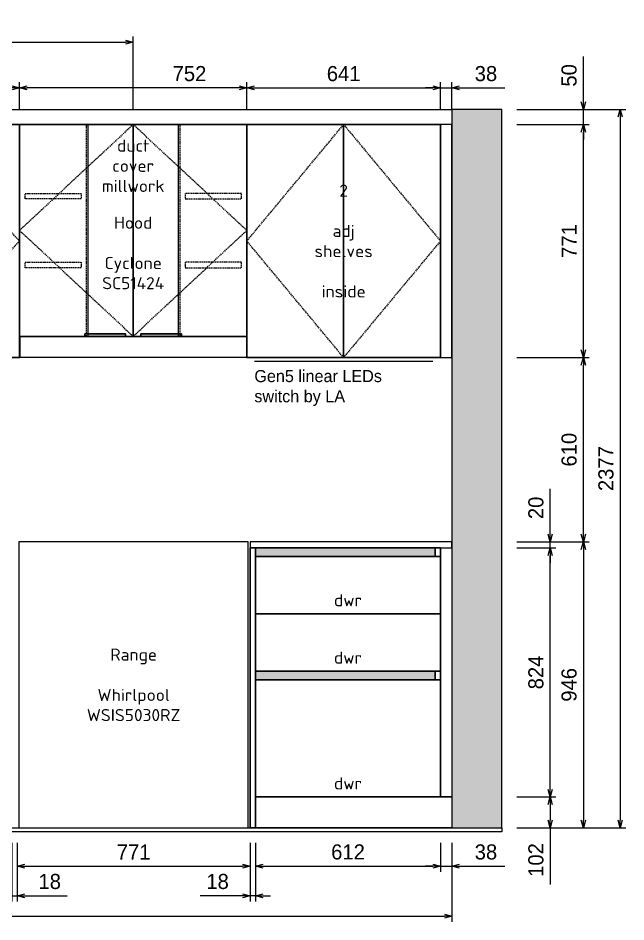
# Model space of a CAD drawing. Header units: millimetres. Extents: x 317748 to 451058, y -7309 to 88509.
# Drawn here: x 343169 to 345181, y 10584 to 13575 of the extents above; entities that cross this region are included whole.
import ezdxf

# ---------------------------------------------------------------- set-up
doc = ezdxf.new("R2010")
doc.units = ezdxf.units.MM
doc.header["$LTSCALE"] = 2
doc.header["$MEASUREMENT"] = 0
doc.header["$PDMODE"] = 3
doc.linetypes.add('DASHEDX2', pattern=[1.5, 1, -0.5])
doc.linetypes.add('HIDDEN2', pattern=[0.1875, 0.125, -0.0625])
doc.layers.get('0').update_dxf_attribs({"lineweight": 30})
doc.layers.get('Defpoints').update_dxf_attribs({"color": 255, "lineweight": 0})
for name, color, linetype, lineweight in [('1', 10, 'Continuous', 18), ('Appliance', 4, 'Continuous', 20), ('Appliances', 4, 'Continuous', 13), ('Cabinets', 7, 'Continuous', 25), ('Dims', 4, 'Continuous', 20), ('Hatch_grey', 253, 'Continuous', 5), ('KK + Filler', 252, 'Continuous', 18), ('Line_Hdn_Blu', 4, 'HIDDEN2', 5), ('Line_Hidden', 8, 'DASHEDX2', 15)]:
    doc.layers.add(name, color=color, linetype=linetype, lineweight=lineweight)
doc.styles.add('AGS', font='ags.shx')
doc.styles.add('style1', font='simplex.shx')
doc.dimstyles.new('mm LG 30', dxfattribs={"dimtxt": 50, "dimasz": 25, "dimexe": 19, "dimexo": 50, "dimgap": 22, "dimtad": 1, "dimdec": 0, "dimdsep": 46, "dimtxsty": 'AGS', "dimblk": 'OPEN30', "dimcen": 2, "dimclrd": 256, "dimclre": 256, "dimclrt": 256, "dimadec": 0, "dimazin": 0, "dimtm": 1e-09, "dimtfac": 1, "dimtdec": 0, "dimtmove": 0, "dimatfit": 3, "dimldrblk": 'OPEN30', "dimfxl": 1, "dimtolj": 1, "dimlwd": -1, "dimlwe": -1, "dimarcsym": 0})

# ---------------------------------------------------------------- blocks, each defined once
blk = doc.blocks.new('_Open30')
at = {"color": 0, "linetype": 'ByBlock', "lineweight": -2}
for p, q in [((-1, 0.27), (0, 0)), ((0, 0), (-1, -0.27)), ((0, 0), (-1, 0))]:
    blk.add_line(p, q, dxfattribs=at)
blk = doc.blocks.new('*D93')
at = {"layer": 'Defpoints', "color": 0, "ltscale": 2, "transparency": 16777216}
for p in [(343166, 10895.6), (343937, 10895.6), (343937, 10768.4)]:
    blk.add_point(p, dxfattribs=at)
at = {"layer": 'Dims', "ltscale": 2, "transparency": 16777216}
for p, q in [((343166, 10845.6), (343166, 10749.4)), ((343937, 10845.6), (343937, 10749.4)), ((343191, 10768.4), (343912, 10768.4))]:
    blk.add_line(p, q, dxfattribs=at)
at = {"layer": 'Dims', "ltscale": 2, "transparency": 16777216, "xscale": 25, "yscale": 25, "zscale": 25, "rotation": 180}
blk.add_blockref('_Open30', (343166, 10768.4), dxfattribs=at)
at = {"layer": 'Dims', "ltscale": 2, "transparency": 16777216, "xscale": 25, "yscale": 25, "zscale": 25}
blk.add_blockref('_Open30', (343937, 10768.4), dxfattribs=at)
at = {"layer": 'Dims', "ltscale": 2, "transparency": 16777216, "insert": (343551.5, 10815.4), "char_height": 50, "attachment_point": 5, "style": 'AGS'}
blk.add_mtext('\\A1;771', dxfattribs=at)
blk = doc.blocks.new('*D80')
at = {"layer": 'Defpoints', "color": 0, "ltscale": 2, "transparency": 16777216}
for p in [(343955, 10895.6), (344567, 10895.6), (344567, 10768.4)]:
    blk.add_point(p, dxfattribs=at)
at = {"layer": 'Dims', "ltscale": 2, "transparency": 16777216}
for p, q in [((343955, 10845.6), (343955, 10749.4)), ((344567, 10845.6), (344567, 10749.4)), ((343980, 10768.4), (344542, 10768.4))]:
    blk.add_line(p, q, dxfattribs=at)
at = {"layer": 'Dims', "ltscale": 2, "transparency": 16777216, "xscale": 25, "yscale": 25, "zscale": 25, "rotation": 180}
blk.add_blockref('_Open30', (343955, 10768.4), dxfattribs=at)
at = {"layer": 'Dims', "ltscale": 2, "transparency": 16777216, "xscale": 25, "yscale": 25, "zscale": 25}
blk.add_blockref('_Open30', (344567, 10768.4), dxfattribs=at)
at = {"layer": 'Dims', "ltscale": 2, "transparency": 16777216, "insert": (344261, 10815.4), "char_height": 50, "attachment_point": 5, "style": 'AGS'}
blk.add_mtext('\\A1;612', dxfattribs=at)
blk = doc.blocks.new('*D81')
at = {"layer": 'Defpoints', "color": 0, "ltscale": 2, "transparency": 16777216}
for p in [(344567, 10895.6), (344605, 10895.6), (344605, 10768.4)]:
    blk.add_point(p, dxfattribs=at)
at = {"layer": 'Dims', "ltscale": 2, "transparency": 16777216}
for p, q in [((344567, 10845.6), (344567, 10749.4)), ((344605, 10845.6), (344605, 10749.4)), ((344542, 10768.4), (344517, 10768.4)), ((344567, 10768.4), (344605, 10768.4)), ((344630, 10768.4), (344780, 10768.4))]:
    blk.add_line(p, q, dxfattribs=at)
at = {"layer": 'Dims', "ltscale": 2, "transparency": 16777216, "xscale": 25, "yscale": 25, "zscale": 25}
blk.add_blockref('_Open30', (344567, 10768.4), dxfattribs=at)
at = {"layer": 'Dims', "ltscale": 2, "transparency": 16777216, "xscale": 25, "yscale": 25, "zscale": 25, "rotation": 180}
blk.add_blockref('_Open30', (344605, 10768.4), dxfattribs=at)
at = {"layer": 'Dims', "ltscale": 2, "transparency": 16777216, "insert": (344717.5, 10815.4), "char_height": 50, "attachment_point": 5, "style": 'AGS'}
blk.add_mtext('\\A1;38', dxfattribs=at)
blk = doc.blocks.new('*D58')
at = {"layer": 'Defpoints', "color": 0, "ltscale": 2, "transparency": 16777216}
for p in [(343937, 10895.6), (343955, 10895.6), (343937, 10670.7)]:
    blk.add_point(p, dxfattribs=at)
at = {"layer": 'Dims', "ltscale": 2, "transparency": 16777216}
for p, q in [((343937, 10845.6), (343937, 10651.7)), ((343955, 10845.6), (343955, 10651.7)), ((343912, 10670.7), (343771.6, 10670.7)), ((343955, 10670.7), (343937, 10670.7)), ((343980, 10670.7), (344005, 10670.7))]:
    blk.add_line(p, q, dxfattribs=at)
at = {"layer": 'Dims', "ltscale": 2, "transparency": 16777216, "xscale": 25, "yscale": 25, "zscale": 25}
blk.add_blockref('_Open30', (343937, 10670.7), dxfattribs=at)
at = {"layer": 'Dims', "ltscale": 2, "transparency": 16777216, "xscale": 25, "yscale": 25, "zscale": 25, "rotation": 180}
blk.add_blockref('_Open30', (343955, 10670.7), dxfattribs=at)
at = {"layer": 'Dims', "ltscale": 2, "transparency": 16777216, "insert": (343829.3, 10717.7), "char_height": 50, "attachment_point": 5, "style": 'AGS'}
blk.add_mtext('\\A1;18', dxfattribs=at)
blk = doc.blocks.new('*D59')
at = {"layer": 'Defpoints', "color": 0, "ltscale": 2, "transparency": 16777216}
for p in [(343148, 10895.6), (343166, 10895.6), (343166, 10670.7)]:
    blk.add_point(p, dxfattribs=at)
at = {"layer": 'Dims', "ltscale": 2, "transparency": 16777216}
for p, q in [((343148, 10845.6), (343148, 10651.7)), ((343166, 10845.6), (343166, 10651.7)), ((343123, 10670.7), (343098, 10670.7)), ((343148, 10670.7), (343166, 10670.7)), ((343191, 10670.7), (343331.5, 10670.7))]:
    blk.add_line(p, q, dxfattribs=at)
at = {"layer": 'Dims', "ltscale": 2, "transparency": 16777216, "xscale": 25, "yscale": 25, "zscale": 25}
blk.add_blockref('_Open30', (343148, 10670.7), dxfattribs=at)
at = {"layer": 'Dims', "ltscale": 2, "transparency": 16777216, "xscale": 25, "yscale": 25, "zscale": 25, "rotation": 180}
blk.add_blockref('_Open30', (343166, 10670.7), dxfattribs=at)
at = {"layer": 'Dims', "ltscale": 2, "transparency": 16777216, "insert": (343273.8, 10717.7), "char_height": 50, "attachment_point": 5, "style": 'AGS'}
blk.add_mtext('\\A1;18', dxfattribs=at)
blk = doc.blocks.new('*D90')
at = {"layer": 'Defpoints', "color": 0, "ltscale": 2, "transparency": 16777216}
for p in [(340895, 10895.6), (344605, 10895.6), (344605, 10603.2)]:
    blk.add_point(p, dxfattribs=at)
at = {"layer": 'Dims', "ltscale": 2, "transparency": 16777216}
for p, q in [((340895, 10845.6), (340895, 10584.2)), ((344605, 10845.6), (344605, 10584.2)), ((340920, 10603.2), (344580, 10603.2))]:
    blk.add_line(p, q, dxfattribs=at)
at = {"layer": 'Dims', "ltscale": 2, "transparency": 16777216, "xscale": 25, "yscale": 25, "zscale": 25, "rotation": 180}
blk.add_blockref('_Open30', (340895, 10603.2), dxfattribs=at)
at = {"layer": 'Dims', "ltscale": 2, "transparency": 16777216, "xscale": 25, "yscale": 25, "zscale": 25}
blk.add_blockref('_Open30', (344605, 10603.2), dxfattribs=at)
at = {"layer": 'Dims', "ltscale": 2, "transparency": 16777216, "insert": (342750, 10650.2), "char_height": 50, "attachment_point": 5, "style": 'AGS'}
blk.add_mtext('\\A1;3710', dxfattribs=at)
blk = doc.blocks.new('*D61')
at = {"layer": 'Defpoints', "color": 0, "ltscale": 2, "transparency": 16777216}
for p in [(344770, 10997.6), (344770, 10895.6), (344930, 10895.6)]:
    blk.add_point(p, dxfattribs=at)
at = {"layer": 'Dims', "ltscale": 2, "transparency": 16777216}
for p, q in [((344820, 10997.6), (344949, 10997.6)), ((344930, 10972.6), (344930, 10920.6)), ((344820, 10895.6), (344949, 10895.6)), ((344930, 10895.6), (344930, 10707.6))]:
    blk.add_line(p, q, dxfattribs=at)
at = {"layer": 'Dims', "ltscale": 2, "transparency": 16777216, "xscale": 25, "yscale": 25, "zscale": 25}
for p, rotation in [((344930, 10997.6), 90), ((344930, 10895.6), 270)]:
    blk.add_blockref('_Open30', p, dxfattribs=dict(at, rotation=rotation))
at = {"layer": 'Dims', "ltscale": 2, "transparency": 16777216, "insert": (344883, 10789.1), "char_height": 50, "attachment_point": 5, "rotation": 90, "style": 'AGS'}
blk.add_mtext('\\A1;102', dxfattribs=at)
blk = doc.blocks.new('*D62')
at = {"layer": 'Defpoints', "color": 0, "ltscale": 2, "transparency": 16777216}
for p in [(344770, 11821.6), (344930, 11821.6), (344770, 10997.6)]:
    blk.add_point(p, dxfattribs=at)
at = {"layer": 'Dims', "ltscale": 2, "transparency": 16777216}
for p, q in [((344820, 11821.6), (344949, 11821.6)), ((344930, 11022.6), (344930, 11796.6)), ((344820, 10997.6), (344949, 10997.6))]:
    blk.add_line(p, q, dxfattribs=at)
at = {"layer": 'Dims', "ltscale": 2, "transparency": 16777216, "xscale": 25, "yscale": 25, "zscale": 25}
for p, rotation in [((344930, 11821.6), 90), ((344930, 10997.6), 270)]:
    blk.add_blockref('_Open30', p, dxfattribs=dict(at, rotation=rotation))
at = {"layer": 'Dims', "ltscale": 2, "transparency": 16777216, "insert": (344883, 11409.6), "char_height": 50, "attachment_point": 5, "rotation": 90, "style": 'AGS'}
blk.add_mtext('\\A1;824', dxfattribs=at)
blk = doc.blocks.new('*D63')
at = {"layer": 'Defpoints', "color": 0, "ltscale": 2, "transparency": 16777216}
for p in [(344770, 11841.6), (344770, 11821.6), (344930, 11841.6)]:
    blk.add_point(p, dxfattribs=at)
at = {"layer": 'Dims', "ltscale": 2, "transparency": 16777216}
for p, q in [((344930, 11866.6), (344930, 12016.6)), ((344820, 11841.6), (344949, 11841.6)), ((344820, 11821.6), (344949, 11821.6)), ((344930, 11821.6), (344930, 11841.6)), ((344930, 11796.6), (344930, 11771.6))]:
    blk.add_line(p, q, dxfattribs=at)
at = {"layer": 'Dims', "ltscale": 2, "transparency": 16777216, "xscale": 25, "yscale": 25, "zscale": 25}
for p, rotation in [((344930, 11841.6), 270), ((344930, 11821.6), 90)]:
    blk.add_blockref('_Open30', p, dxfattribs=dict(at, rotation=rotation))
at = {"layer": 'Dims', "ltscale": 2, "transparency": 16777216, "insert": (344883, 11954.1), "char_height": 50, "attachment_point": 5, "rotation": 90, "style": 'AGS'}
blk.add_mtext('\\A1;20', dxfattribs=at)
blk = doc.blocks.new('*D64')
at = {"layer": 'Defpoints', "color": 0, "ltscale": 2, "transparency": 16777216}
for p in [(344770, 11841.6), (344770, 10895.6), (345039.8, 10895.6)]:
    blk.add_point(p, dxfattribs=at)
at = {"layer": 'Dims', "ltscale": 2, "transparency": 16777216}
for p, q in [((344820, 11841.6), (345058.8, 11841.6)), ((345039.8, 11816.6), (345039.8, 10920.6)), ((344820, 10895.6), (345058.8, 10895.6))]:
    blk.add_line(p, q, dxfattribs=at)
at = {"layer": 'Dims', "ltscale": 2, "transparency": 16777216, "xscale": 25, "yscale": 25, "zscale": 25}
for p, rotation in [((345039.8, 11841.6), 90), ((345039.8, 10895.6), 270)]:
    blk.add_blockref('_Open30', p, dxfattribs=dict(at, rotation=rotation))
at = {"layer": 'Dims', "ltscale": 2, "transparency": 16777216, "insert": (344992.8, 11368.6), "char_height": 50, "attachment_point": 5, "rotation": 90, "style": 'AGS'}
blk.add_mtext('\\A1;946', dxfattribs=at)
blk = doc.blocks.new('*D65')
at = {"layer": 'Defpoints', "color": 0, "ltscale": 2, "transparency": 16777216}
for p in [(344770, 12451.6), (345039.8, 12451.6), (344770, 11841.6)]:
    blk.add_point(p, dxfattribs=at)
at = {"layer": 'Dims', "ltscale": 2, "transparency": 16777216}
for p, q in [((344820, 12451.6), (345058.8, 12451.6)), ((345039.8, 11866.6), (345039.8, 12426.6)), ((344820, 11841.6), (345058.8, 11841.6))]:
    blk.add_line(p, q, dxfattribs=at)
at = {"layer": 'Dims', "ltscale": 2, "transparency": 16777216, "xscale": 25, "yscale": 25, "zscale": 25}
for p, rotation in [((345039.8, 12451.6), 90), ((345039.8, 11841.6), 270)]:
    blk.add_blockref('_Open30', p, dxfattribs=dict(at, rotation=rotation))
at = {"layer": 'Dims', "ltscale": 2, "transparency": 16777216, "insert": (344992.8, 12146.6), "char_height": 50, "attachment_point": 5, "rotation": 90, "style": 'AGS'}
blk.add_mtext('\\A1;610', dxfattribs=at)
blk = doc.blocks.new('*D66')
at = {"layer": 'Defpoints', "color": 0, "ltscale": 2, "transparency": 16777216}
for p in [(344770, 13222.6), (345039.8, 13222.6), (344770, 12451.6)]:
    blk.add_point(p, dxfattribs=at)
at = {"layer": 'Dims', "ltscale": 2, "transparency": 16777216}
for p, q in [((344820, 13222.6), (345058.8, 13222.6)), ((345039.8, 12476.6), (345039.8, 13197.6)), ((344820, 12451.6), (345058.8, 12451.6))]:
    blk.add_line(p, q, dxfattribs=at)
at = {"layer": 'Dims', "ltscale": 2, "transparency": 16777216, "xscale": 25, "yscale": 25, "zscale": 25}
for p, rotation in [((345039.8, 13222.6), 90), ((345039.8, 12451.6), 270)]:
    blk.add_blockref('_Open30', p, dxfattribs=dict(at, rotation=rotation))
at = {"layer": 'Dims', "ltscale": 2, "transparency": 16777216, "insert": (344992.8, 12837.1), "char_height": 50, "attachment_point": 5, "rotation": 90, "style": 'AGS'}
blk.add_mtext('\\A1;771', dxfattribs=at)
blk = doc.blocks.new('*D67')
at = {"layer": 'Defpoints', "color": 0, "ltscale": 2, "transparency": 16777216}
for p in [(344770, 13272.6), (345039.8, 13272.6), (344770, 13222.6)]:
    blk.add_point(p, dxfattribs=at)
at = {"layer": 'Dims', "ltscale": 2, "transparency": 16777216}
for p, q in [((345039.8, 13297.6), (345039.8, 13447.6)), ((344820, 13272.6), (345058.8, 13272.6)), ((345039.8, 13222.6), (345039.8, 13272.6)), ((344820, 13222.6), (345058.8, 13222.6)), ((345039.8, 13197.6), (345039.8, 13172.6))]:
    blk.add_line(p, q, dxfattribs=at)
at = {"layer": 'Dims', "ltscale": 2, "transparency": 16777216, "xscale": 25, "yscale": 25, "zscale": 25}
for p, rotation in [((345039.8, 13272.6), 270), ((345039.8, 13222.6), 90)]:
    blk.add_blockref('_Open30', p, dxfattribs=dict(at, rotation=rotation))
at = {"layer": 'Dims', "ltscale": 2, "transparency": 16777216, "insert": (344992.8, 13385.1), "char_height": 50, "attachment_point": 5, "rotation": 90, "style": 'AGS'}
blk.add_mtext('\\A1;50', dxfattribs=at)
blk = doc.blocks.new('*D68')
at = {"layer": 'Defpoints', "color": 0, "ltscale": 2, "transparency": 16777216}
for p in [(344770, 13272.6), (344770, 10895.6), (345161.8, 10895.6)]:
    blk.add_point(p, dxfattribs=at)
at = {"layer": 'Dims', "ltscale": 2, "transparency": 16777216}
for p, q in [((344820, 13272.6), (345180.8, 13272.6)), ((345161.8, 13247.6), (345161.8, 10920.6)), ((344820, 10895.6), (345180.8, 10895.6))]:
    blk.add_line(p, q, dxfattribs=at)
at = {"layer": 'Dims', "ltscale": 2, "transparency": 16777216, "xscale": 25, "yscale": 25, "zscale": 25}
for p, rotation in [((345161.8, 13272.6), 90), ((345161.8, 10895.6), 270)]:
    blk.add_blockref('_Open30', p, dxfattribs=dict(at, rotation=rotation))
at = {"layer": 'Dims', "ltscale": 2, "transparency": 16777216, "insert": (345114.8, 12084.1), "char_height": 50, "attachment_point": 5, "rotation": 90, "style": 'AGS'}
blk.add_mtext('\\A1;2377', dxfattribs=at)
blk = doc.blocks.new('*D84')
at = {"layer": 'Defpoints', "color": 0, "ltscale": 2, "transparency": 16777216}
for p in [(344567, 13343.7), (343926, 13222.6), (344567, 13222.6)]:
    blk.add_point(p, dxfattribs=at)
at = {"layer": 'Dims', "ltscale": 2, "transparency": 16777216}
for p, q in [((343926, 13272.6), (343926, 13362.7)), ((343951, 13343.7), (344542, 13343.7)), ((344567, 13272.6), (344567, 13362.7))]:
    blk.add_line(p, q, dxfattribs=at)
at = {"layer": 'Dims', "ltscale": 2, "transparency": 16777216, "xscale": 25, "yscale": 25, "zscale": 25, "rotation": 180}
blk.add_blockref('_Open30', (343926, 13343.7), dxfattribs=at)
at = {"layer": 'Dims', "ltscale": 2, "transparency": 16777216, "xscale": 25, "yscale": 25, "zscale": 25}
blk.add_blockref('_Open30', (344567, 13343.7), dxfattribs=at)
at = {"layer": 'Dims', "ltscale": 2, "transparency": 16777216, "insert": (344246.5, 13390.7), "char_height": 50, "attachment_point": 5, "style": 'AGS'}
blk.add_mtext('\\A1;641', dxfattribs=at)
blk = doc.blocks.new('*D85')
at = {"layer": 'Defpoints', "color": 0, "ltscale": 2, "transparency": 16777216}
for p in [(343174, 13343.7), (343174, 13222.6), (343926, 13222.6)]:
    blk.add_point(p, dxfattribs=at)
at = {"layer": 'Dims', "ltscale": 2, "transparency": 16777216}
for p, q in [((343174, 13272.6), (343174, 13362.7)), ((343901, 13343.7), (343199, 13343.7)), ((343926, 13272.6), (343926, 13362.7))]:
    blk.add_line(p, q, dxfattribs=at)
at = {"layer": 'Dims', "ltscale": 2, "transparency": 16777216, "xscale": 25, "yscale": 25, "zscale": 25, "rotation": 180}
blk.add_blockref('_Open30', (343174, 13343.7), dxfattribs=at)
at = {"layer": 'Dims', "ltscale": 2, "transparency": 16777216, "xscale": 25, "yscale": 25, "zscale": 25}
blk.add_blockref('_Open30', (343926, 13343.7), dxfattribs=at)
at = {"layer": 'Dims', "ltscale": 2, "transparency": 16777216, "insert": (343736.3, 13390.7), "char_height": 50, "attachment_point": 5, "style": 'AGS'}
blk.add_mtext('\\A1;752', dxfattribs=at)
blk = doc.blocks.new('*D86')
at = {"layer": 'Defpoints', "color": 0, "ltscale": 2, "transparency": 16777216}
for p in [(342460, 13343.7), (342460, 13222.6), (343174, 13222.6)]:
    blk.add_point(p, dxfattribs=at)
at = {"layer": 'Dims', "ltscale": 2, "transparency": 16777216}
for p, q in [((342460, 13272.6), (342460, 13362.7)), ((343149, 13343.7), (342485, 13343.7)), ((343174, 13272.6), (343174, 13362.7))]:
    blk.add_line(p, q, dxfattribs=at)
at = {"layer": 'Dims', "ltscale": 2, "transparency": 16777216, "xscale": 25, "yscale": 25, "zscale": 25, "rotation": 180}
blk.add_blockref('_Open30', (342460, 13343.7), dxfattribs=at)
at = {"layer": 'Dims', "ltscale": 2, "transparency": 16777216, "xscale": 25, "yscale": 25, "zscale": 25}
blk.add_blockref('_Open30', (343174, 13343.7), dxfattribs=at)
at = {"layer": 'Dims', "ltscale": 2, "transparency": 16777216, "insert": (342817, 13390.7), "char_height": 50, "attachment_point": 5, "style": 'AGS'}
blk.add_mtext('\\A1;714', dxfattribs=at)
blk = doc.blocks.new('*D71')
at = {"layer": '1', "ltscale": 2, "transparency": 16777216}
for p, q in [((340895, 13272.6), (340895, 13513.9)), ((340920, 13494.9), (343525, 13494.9)), ((343550, 13272.6), (343550, 13513.9))]:
    blk.add_line(p, q, dxfattribs=at)
at = {"layer": 'Defpoints', "color": 0, "ltscale": 2, "transparency": 16777216}
for p in [(343550, 13494.9), (340895, 13222.6), (343550, 13222.6)]:
    blk.add_point(p, dxfattribs=at)
at = {"layer": '1', "ltscale": 2, "transparency": 16777216, "xscale": 25, "yscale": 25, "zscale": 25, "rotation": 180}
blk.add_blockref('_Open30', (340895, 13494.9), dxfattribs=at)
at = {"layer": '1', "ltscale": 2, "transparency": 16777216, "xscale": 25, "yscale": 25, "zscale": 25}
blk.add_blockref('_Open30', (343550, 13494.9), dxfattribs=at)
at = {"layer": '1', "ltscale": 2, "transparency": 16777216, "insert": (342222.5, 13541.9), "char_height": 50, "attachment_point": 5, "style": 'AGS'}
blk.add_mtext('\\A1;2655', dxfattribs=at)
blk = doc.blocks.new('*D94')
at = {"layer": 'Defpoints', "color": 0, "ltscale": 2, "transparency": 16777216}
for p in [(344605, 13343.7), (344567, 13222.6), (344605, 13222.6)]:
    blk.add_point(p, dxfattribs=at)
at = {"layer": 'Dims', "ltscale": 2, "transparency": 16777216}
for p, q in [((344542, 13343.7), (344517, 13343.7)), ((344567, 13272.6), (344567, 13362.7)), ((344567, 13343.7), (344605, 13343.7)), ((344605, 13272.6), (344605, 13362.7)), ((344630, 13343.7), (344780, 13343.7))]:
    blk.add_line(p, q, dxfattribs=at)
at = {"layer": 'Dims', "ltscale": 2, "transparency": 16777216, "xscale": 25, "yscale": 25, "zscale": 25}
blk.add_blockref('_Open30', (344567, 13343.7), dxfattribs=at)
at = {"layer": 'Dims', "ltscale": 2, "transparency": 16777216, "xscale": 25, "yscale": 25, "zscale": 25, "rotation": 180}
blk.add_blockref('_Open30', (344605, 13343.7), dxfattribs=at)
at = {"layer": 'Dims', "ltscale": 2, "transparency": 16777216, "insert": (344717.5, 13390.7), "char_height": 50, "attachment_point": 5, "style": 'AGS'}
blk.add_mtext('\\A1;38', dxfattribs=at)

msp = doc.modelspace()

# ---------------------------------------------------------------- hatches: boundary and pattern name
at = {"layer": 'Hatch_grey', "ltscale": 2}
h = msp.add_hatch(color=256, dxfattribs=at)
h.dxf.hatch_style = 1
h.paths.add_polyline_path([(344605, 10895.6), (344770, 10895.6), (344770, 13272.6), (344605, 13272.6)])
h = msp.add_hatch(color=256, dxfattribs=at)
h.dxf.hatch_style = 1
h.paths.add_polyline_path([(343525, 12521.6), (343390, 12521.6), (343390, 12529.6), (343525, 12529.6)])
h = msp.add_hatch(color=256, dxfattribs=at)
h.dxf.hatch_style = 1
h.paths.add_polyline_path([(343575, 12521.6), (343710, 12521.6), (343710, 12529.6), (343575, 12529.6)])
h = msp.add_hatch(color=256, dxfattribs=at)
h.dxf.hatch_style = 1
h.paths.add_polyline_path([(343955, 11821.6), (344549, 11821.6), (344549, 11793.6), (343955, 11793.6)])
h = msp.add_hatch(color=256, dxfattribs=at)
h.dxf.hatch_style = 1
h.paths.add_polyline_path([(343955, 11413.6), (344549, 11413.6), (344549, 11385.6), (343955, 11385.6)])

# ---------------------------------------------------------------- linework, layer by layer
at = {"layer": 'Appliance', "ltscale": 2}
msp.add_line((344542, 12438.6), (343951, 12438.6), dxfattribs=at)
at = {"layer": 'Appliances', "ltscale": 2}
for points in [[(343175.5, 12521.6), (343924.5, 12521.6), (343924.5, 12451.6), (343175.5, 12451.6)], [(343172, 10895.6), (343931, 10895.6), (343931, 11841.6), (343172, 11841.6)]]:
    msp.add_lwpolyline(points, close=True, dxfattribs=at)
at = {"layer": 'Cabinets', "ltscale": 2}
for points in [[(343174, 13222.6), (342460, 13222.6), (342460, 12451.6), (343174, 12451.6)], [(343174, 12521.6), (343926, 12521.6), (343926, 13222.6), (343174, 13222.6)], [(343926, 13222.6), (343550, 13222.6), (343550, 12521.6), (343926, 12521.6)], [(343926, 13222.6), (344567, 13222.6), (344567, 12451.6), (343926, 12451.6)], [(344567, 13222.6), (344246.5, 13222.6), (344246.5, 12451.6), (344567, 12451.6)], [(343525, 12521.6), (343390, 12521.6), (343390, 12529.6), (343525, 12529.6)], [(343575, 12521.6), (343710, 12521.6), (343710, 12529.6), (343575, 12529.6)], [(343955, 10895.6), (343937, 10895.6), (343937, 11821.6), (343955, 11821.6)], [(343955, 11821.6), (344549, 11821.6), (344549, 11793.6), (343955, 11793.6)], [(344549, 11793.6), (344567, 11793.6), (344567, 11821.6), (344549, 11821.6)], [(343955, 11793.6), (344567, 11793.6), (344567, 10997.6), (343955, 10997.6)], [(343955, 11793.6), (344567, 11793.6), (344567, 11603.6), (343955, 11603.6)], [(343955, 11603.6), (344567, 11603.6), (344567, 11413.6), (343955, 11413.6)], [(343955, 11413.6), (344549, 11413.6), (344549, 11385.6), (343955, 11385.6)], [(344549, 11385.6), (344567, 11385.6), (344567, 11413.6), (344549, 11413.6)]]:
    msp.add_lwpolyline(points, close=True, dxfattribs=at)
at = {"layer": 'Dims', "ltscale": 2}
msp.add_lwpolyline([(343937, 11821.6), (344605, 11821.6), (344605, 11841.6), (343937, 11841.6)], close=True, dxfattribs=at)
at = {"layer": 'Hatch_grey', "ltscale": 2}
for points in [[(344605, 10895.6), (344770, 10895.6), (344770, 13272.6), (344605, 13272.6)], [(340730, 10895.6), (344770, 10895.6), (344770, 10882.6), (340730, 10882.6)]]:
    msp.add_lwpolyline(points, close=True, dxfattribs=at)
at = {"layer": 'KK + Filler', "ltscale": 2}
for points in [[(344605, 13222.6), (341746, 13222.6), (341746, 13272.6), (344605, 13272.6)], [(344567, 12451.6), (344605, 12451.6), (344605, 13222.6), (344567, 13222.6)], [(344567, 11821.6), (344605, 11821.6), (344605, 10997.6), (344567, 10997.6)], [(343955, 10997.6), (344605, 10997.6), (344605, 10895.6), (343955, 10895.6)]]:
    msp.add_lwpolyline(points, close=True, dxfattribs=at)
at = {"layer": 'Line_Hdn_Blu', "ltscale": 2}
msp.add_lwpolyline([(343401, 13222.6), (343699, 13222.6), (343699, 12521.6), (343401, 12521.6)], close=True, dxfattribs=at)
at = {"layer": 'Line_Hidden', "ltscale": 2}
for points in [[(342817, 13222.6), (342460, 12837.1), (342817, 12451.6), (343174, 12837.1), (342817, 13222.6)], [(343550, 13222.6), (343174, 12872.1), (343550, 12521.6), (343926, 12872.1), (343550, 13222.6)], [(344246.5, 13222.6), (344567, 12837.1), (344246.5, 12451.6), (343926, 12837.1), (344246.5, 13222.6)]]:
    msp.add_lwpolyline(points, dxfattribs=at)
for points in [[(343396, 13222.6), (343704, 13222.6), (343704, 12521.6), (343396, 12521.6)], [(343192, 12994.6), (343378, 12994.6), (343378, 12976.6), (343192, 12976.6)], [(343908, 12994.6), (343722, 12994.6), (343722, 12976.6), (343908, 12976.6)], [(343192, 12766.6), (343378, 12766.6), (343378, 12748.6), (343192, 12748.6)], [(343908, 12766.6), (343722, 12766.6), (343722, 12748.6), (343908, 12748.6)]]:
    msp.add_lwpolyline(points, close=True, dxfattribs=at)

# ---------------------------------------------------------------- texts
at = {"layer": 'Appliances', "ltscale": 2, "insert": (343951, 12410.2), "char_height": 40, "attachment_point": 1, "style": 'AGS'}
msp.add_mtext_dynamic_manual_height_columns('Gen5 linear LEDs\\Pswitch by LA', width=595.469, gutter_width=1000, heights=[0], dxfattribs=at)
at = {"layer": 'Dims', "insert": (343550, 13172.6), "char_height": 40, "width": 331.87, "attachment_point": 2, "style": 'style1'}
msp.add_mtext('\\pxqc;duct\\Pcover \\Pmillwork', dxfattribs=at)
at = {"layer": 'Dims', "char_height": 40, "style": 'style1'}
for s, width, heights, insert, attachment_point in [('\\pxqc;2\\P\\Padj\\Pshelves\\P\\Pinside', 298.831, [479.9], (344246.5, 12837.1), 5), ('\\pxqc;Hood\\P\\PCyclone\\PSC51424', 600, [287.9], (343550, 12797.6), 5), ('\\pxqc;dwr', 263.766, [93], (344261, 11628.6), 8), ('\\pxqc;Range\\P\\PWhirlpool\\PWSIS5030RZ', 600, [287.9], (343551.5, 11368.6), 5), ('\\pxqc;dwr', 263.766, [93], (344261, 11438.6), 8), ('\\pxqc;dwr', 263.766, [93], (344261, 11022.6), 8)]:
    msp.add_mtext_dynamic_manual_height_columns(s, width=width, gutter_width=25, heights=heights, dxfattribs=dict(at, insert=insert, attachment_point=attachment_point))

# ---------------------------------------------------------------- dimensions: what is measured, and where the dimension line sits
at = {"layer": '1', "ltscale": 2}
dim = msp.add_linear_dim(base=(343550, 13494.9), p1=(340895, 13222.6), p2=(343550, 13222.6), dimstyle='mm LG 30', override={"dimpost": '\\X'}, dxfattribs=at)
dim.commit()
dim.dimension.update_dxf_attribs({"geometry": '*D71', "text_midpoint": (342222.5, 13541.9)})
at = {"layer": 'Dims', "ltscale": 2}
for base, p1, p2, angle, picture, middle in [((345039.8, 13272.6), (344770, 13222.6), (344770, 13272.6), 90, '*D67', (344992.8, 13385.1)), ((345161.8, 10895.6), (344770, 13272.6), (344770, 10895.6), 90, '*D68', (345114.8, 12084.1)), ((345039.8, 13222.6), (344770, 12451.6), (344770, 13222.6), 90, '*D66', (344992.8, 12837.1)), ((345039.8, 12451.6), (344770, 11841.6), (344770, 12451.6), 90, '*D65', (344992.8, 12146.6)), ((344930, 11841.6), (344770, 11821.6), (344770, 11841.6), 90, '*D63', (344883, 11954.1)), ((345039.8, 10895.6), (344770, 11841.6), (344770, 10895.6), 90, '*D64', (344992.8, 11368.6)), ((344930, 11821.6), (344770, 10997.6), (344770, 11821.6), 90, '*D62', (344883, 11409.6)), ((344930, 10895.6), (344770, 10997.6), (344770, 10895.6), 90, '*D61', (344883, 10789.1)), ((343166, 10670.7), (343148, 10895.6), (343166, 10895.6), 180, '*D59', (343273.8, 10717.7))]:
    dim = msp.add_linear_dim(base=base, p1=p1, p2=p2, angle=angle, dimstyle='mm LG 30', override={"dimpost": '\\X'}, dxfattribs=at)
    dim.commit()
    dim.dimension.update_dxf_attribs({"geometry": picture, "text_midpoint": middle})
for base, p1, p2, picture, middle in [((342460, 13343.7), (343174, 13222.6), (342460, 13222.6), '*D86', (342817, 13390.7)), ((344567, 13343.7), (343926, 13222.6), (344567, 13222.6), '*D84', (344246.5, 13390.7)), ((344605, 13343.7), (344567, 13222.6), (344605, 13222.6), '*D94', (344717.5, 13390.7)), ((344605, 10603.2), (340895, 10895.6), (344605, 10895.6), '*D90', (342750, 10650.2)), ((343937, 10768.4), (343166, 10895.6), (343937, 10895.6), '*D93', (343551.5, 10815.4)), ((343937, 10670.7), (343955, 10895.6), (343937, 10895.6), '*D58', (343829.3, 10717.7)), ((344567, 10768.4), (343955, 10895.6), (344567, 10895.6), '*D80', (344261, 10815.4)), ((344605, 10768.4), (344567, 10895.6), (344605, 10895.6), '*D81', (344717.5, 10815.4))]:
    dim = msp.add_linear_dim(base=base, p1=p1, p2=p2, dimstyle='mm LG 30', override={"dimpost": '\\X'}, dxfattribs=at)
    dim.commit()
    dim.dimension.update_dxf_attribs({"geometry": picture, "text_midpoint": middle})
dim = msp.add_linear_dim(base=(343174, 13343.7), p1=(343926, 13222.6), p2=(343174, 13222.6), dimstyle='mm LG 30', override={"dimpost": '\\X'}, dxfattribs=at)
dim.commit()
dim.dimension.update_dxf_attribs({"geometry": '*D85', "text_midpoint": (343736.3, 13343.7), "dimtype": 160})

doc.saveas('drawing.dxf')
